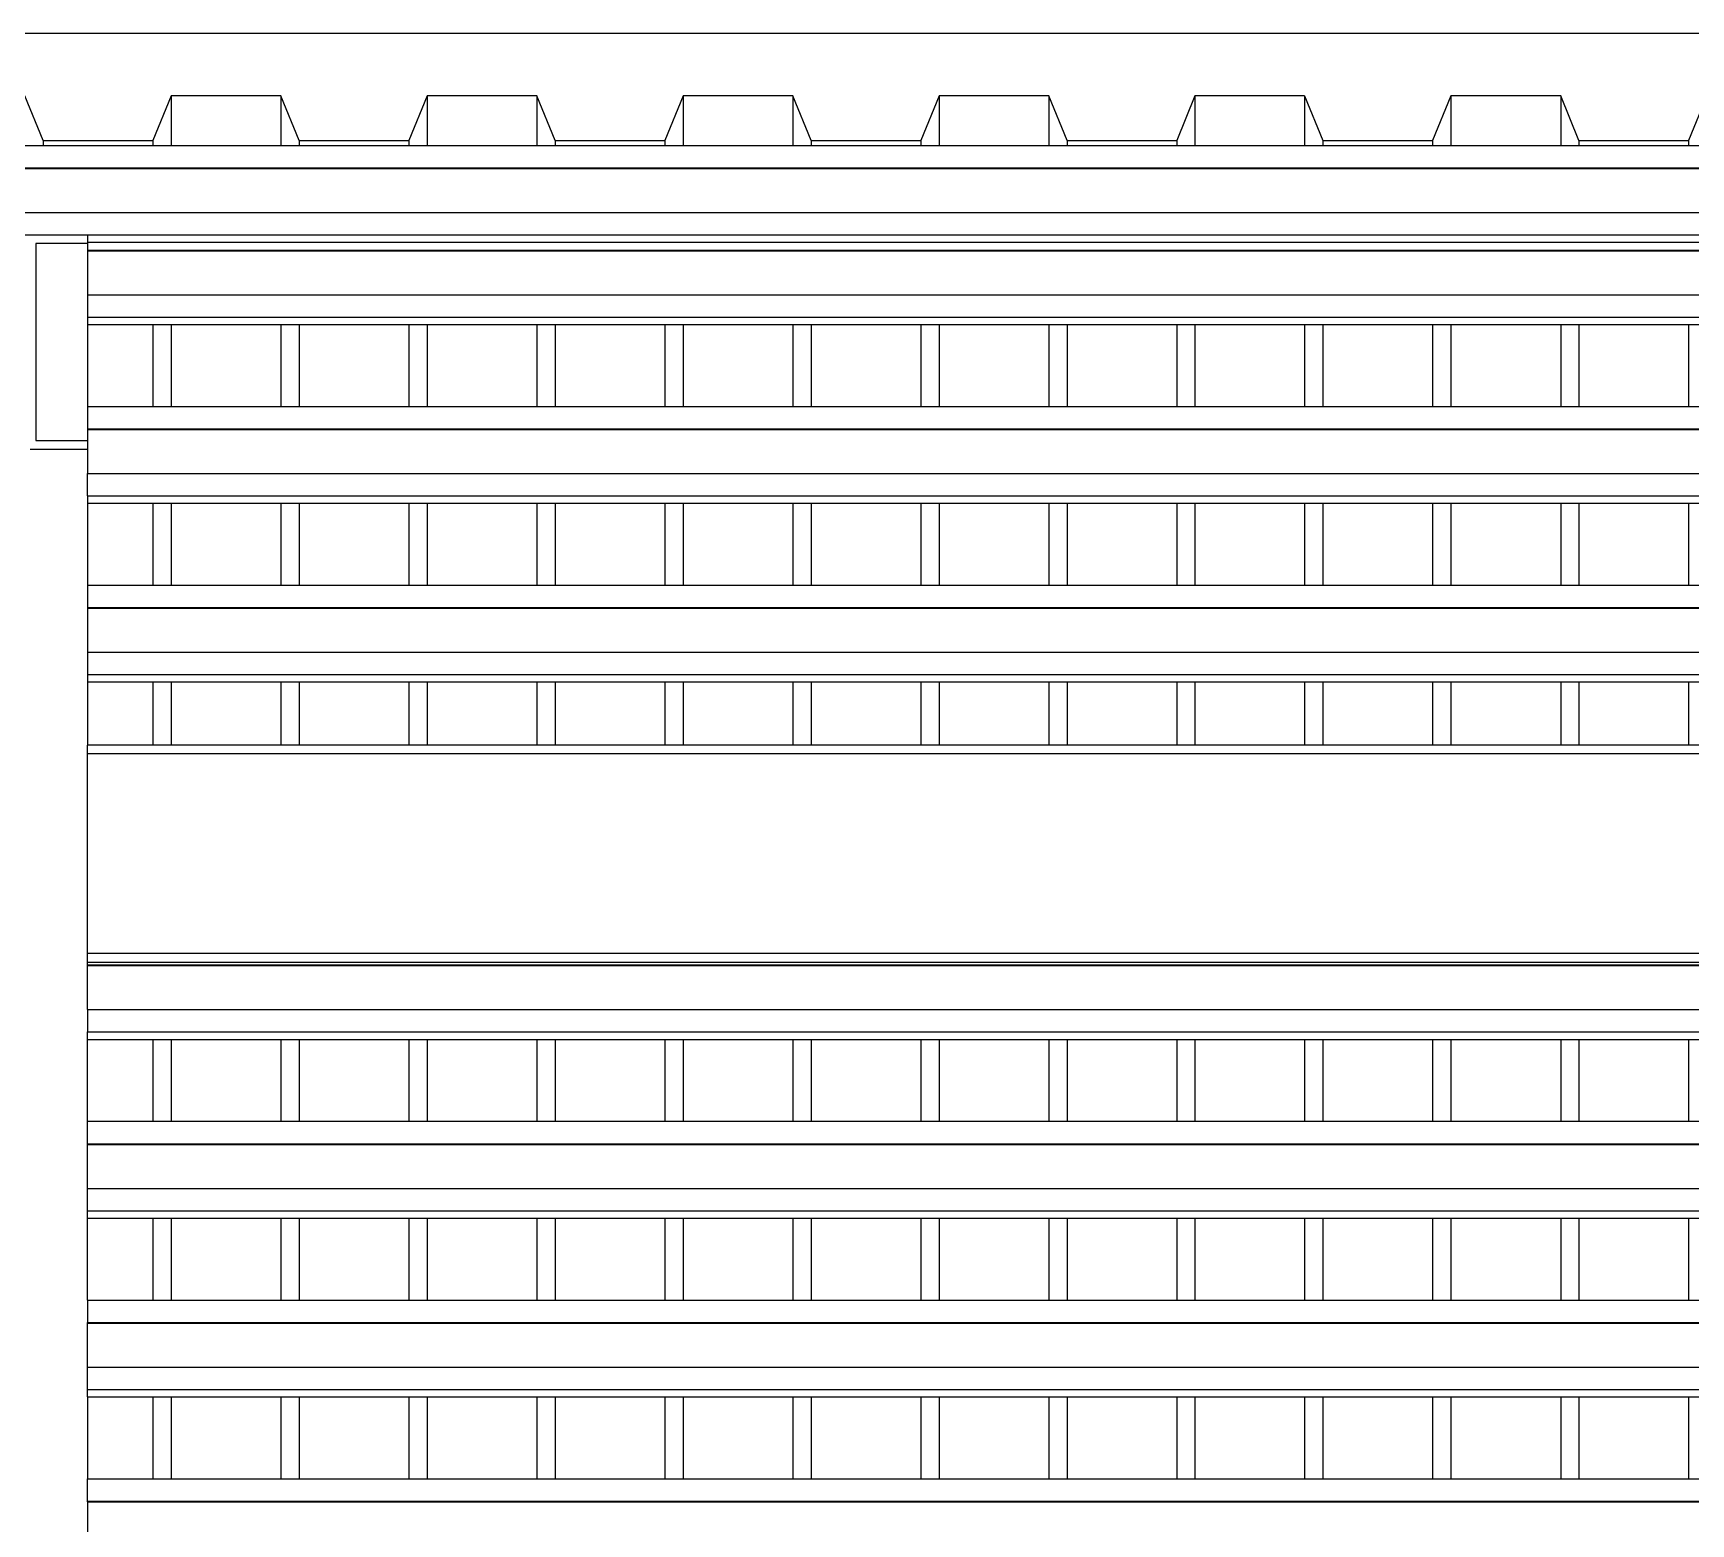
# Model space of a CAD drawing. Extents: x -101 to 101, y -14 to 18.
# Drawn here: x -62.652 to -60.823, y 10.823 to 12.469 of the extents above; entities that cross this region are included whole.
import ezdxf

# ---------------------------------------------------------------- set-up
doc = ezdxf.new("R2010")
doc.units = 0
doc.layers.get('0').update_dxf_attribs({"linetype": 'CONTINUOUS'})

msp = doc.modelspace()

# ---------------------------------------------------------------- linework, layer by layer
for p, q in [((-63.7708, 12.4686), (-60.6643, 12.4686)), ((-62.6412, 12.3502), (-62.6613, 12.3995)), ((-62.5, 12.3995), (-62.5201, 12.3502)), ((-62.5, 12.3995), (-62.5, 12.3446)), ((-62.3789, 12.3995), (-62.5, 12.3995)), ((-62.3789, 12.3995), (-62.3789, 12.3446)), ((-62.3587, 12.3502), (-62.3789, 12.3995)), ((-62.2175, 12.3995), (-62.2377, 12.3502)), ((-62.2175, 12.3995), (-62.2175, 12.3446)), ((-62.0965, 12.3995), (-62.2175, 12.3995)), ((-62.0965, 12.3995), (-62.0965, 12.3446)), ((-62.0763, 12.3502), (-62.0965, 12.3995)), ((-61.9351, 12.3995), (-61.9553, 12.3502)), ((-61.9351, 12.3995), (-61.9351, 12.3446)), ((-61.8141, 12.3995), (-61.9351, 12.3995)), ((-61.8141, 12.3995), (-61.8141, 12.3446)), ((-61.7939, 12.3502), (-61.8141, 12.3995)), ((-61.6527, 12.3995), (-61.6729, 12.3502)), ((-61.6527, 12.3995), (-61.6527, 12.3446)), ((-61.5317, 12.3995), (-61.6527, 12.3995)), ((-61.5317, 12.3995), (-61.5317, 12.3446)), ((-61.5115, 12.3502), (-61.5317, 12.3995)), ((-61.3703, 12.3995), (-61.3905, 12.3502)), ((-61.3703, 12.3995), (-61.3703, 12.3446)), ((-61.2493, 12.3995), (-61.3703, 12.3995)), ((-61.2493, 12.3995), (-61.2493, 12.3446)), ((-61.2493, 12.3995), (-61.2291, 12.3502)), ((-61.0879, 12.3995), (-61.1081, 12.3502)), ((-60.9668, 12.3995), (-61.0879, 12.3995)), ((-61.0879, 12.3995), (-61.0879, 12.3446)), ((-60.9467, 12.3502), (-60.9668, 12.3995)), ((-60.9668, 12.3995), (-60.9668, 12.3446)), ((-60.8055, 12.3995), (-60.8256, 12.3502)), ((-62.6412, 12.3502), (-62.6412, 12.3446)), ((-62.6412, 12.3502), (-62.5201, 12.3502)), ((-62.5201, 12.3502), (-62.5201, 12.3446)), ((-62.3587, 12.3502), (-62.3587, 12.3446)), ((-62.3587, 12.3502), (-62.2377, 12.3502)), ((-62.2377, 12.3502), (-62.2377, 12.3446)), ((-62.0763, 12.3502), (-62.0763, 12.3446)), ((-62.0763, 12.3502), (-61.9553, 12.3502)), ((-61.9553, 12.3502), (-61.9553, 12.3446)), ((-61.7939, 12.3502), (-61.7939, 12.3446)), ((-61.7939, 12.3502), (-61.6729, 12.3502)), ((-61.6729, 12.3502), (-61.6729, 12.3446)), ((-61.5115, 12.3502), (-61.5115, 12.3446)), ((-61.5115, 12.3502), (-61.3905, 12.3502)), ((-61.3905, 12.3502), (-61.3905, 12.3446)), ((-61.2291, 12.3502), (-61.2291, 12.3446)), ((-61.2291, 12.3502), (-61.1081, 12.3502)), ((-61.1081, 12.3502), (-61.1081, 12.3446)), ((-60.9467, 12.3502), (-60.8256, 12.3502)), ((-60.9467, 12.3502), (-60.9467, 12.3446)), ((-60.8256, 12.3502), (-60.8256, 12.3446)), ((-62.6613, 12.3446), (-62.6412, 12.3446)), ((-62.6412, 12.3446), (-62.5201, 12.3446)), ((-62.5201, 12.3446), (-62.5, 12.3446)), ((-62.5, 12.3446), (-62.3789, 12.3446)), ((-62.3789, 12.3446), (-62.3587, 12.3446)), ((-62.3587, 12.3446), (-62.2377, 12.3446)), ((-62.2377, 12.3446), (-62.2175, 12.3446)), ((-62.2175, 12.3446), (-62.0965, 12.3446)), ((-62.0965, 12.3446), (-62.0763, 12.3446)), ((-62.0763, 12.3446), (-61.9553, 12.3446)), ((-61.9553, 12.3446), (-61.9351, 12.3446)), ((-61.9351, 12.3446), (-61.8141, 12.3446)), ((-61.8141, 12.3446), (-61.7939, 12.3446)), ((-61.7939, 12.3446), (-61.6729, 12.3446)), ((-61.6729, 12.3446), (-61.6527, 12.3446)), ((-61.6527, 12.3446), (-61.5317, 12.3446)), ((-61.5317, 12.3446), (-61.5115, 12.3446)), ((-61.5115, 12.3446), (-61.3905, 12.3446)), ((-61.3905, 12.3446), (-61.3703, 12.3446)), ((-61.3703, 12.3446), (-61.2493, 12.3446)), ((-61.2493, 12.3446), (-61.2291, 12.3446)), ((-61.2291, 12.3446), (-61.1081, 12.3446)), ((-61.1081, 12.3446), (-61.0879, 12.3446)), ((-61.0879, 12.3446), (-60.9668, 12.3446)), ((-60.9668, 12.3446), (-60.9467, 12.3446)), ((-60.9467, 12.3446), (-60.8256, 12.3446)), ((-60.8256, 12.3446), (-60.8055, 12.3446)), ((-69.1468, 12.3199), (-51.4623, 12.3199)), ((-69.1468, 12.3191), (-51.4623, 12.3191)), ((-69.1468, 12.2706), (-51.4623, 12.2706)), ((-62.7123, 12.2459), (-62.5923, 12.2459)), ((-62.5923, 12.2459), (-58.9623, 12.2459)), ((-62.5923, 12.2459), (-62.5923, 12.2377)), ((-62.5923, 12.2377), (-58.9623, 12.2377)), ((-62.5923, 12.2377), (-62.5923, 12.2363)), ((-62.5923, 12.2363), (-62.6492, 12.2363)), ((-62.6492, 12.2363), (-62.6492, 12.0189)), ((-62.5923, 12.2363), (-62.5923, 12.2292)), ((-62.5923, 12.2292), (-58.9623, 12.2292)), ((-62.5923, 12.2292), (-62.5923, 12.2284)), ((-62.5923, 12.2284), (-58.9623, 12.2284)), ((-62.5923, 12.2284), (-62.5923, 12.1799)), ((-62.5923, 12.1799), (-58.9623, 12.1799)), ((-62.5923, 12.1799), (-62.5923, 12.1552)), ((-62.5923, 12.1552), (-58.9623, 12.1552)), ((-62.5923, 12.1552), (-62.5923, 12.147)), ((-62.5923, 12.147), (-62.5201, 12.147)), ((-62.5923, 12.147), (-62.5923, 12.0566)), ((-62.5201, 12.147), (-62.5201, 12.0566)), ((-62.5201, 12.147), (-62.5, 12.147)), ((-62.5, 12.147), (-62.5, 12.0566)), ((-62.5, 12.147), (-62.3789, 12.147)), ((-62.3789, 12.147), (-62.3789, 12.0566)), ((-62.3789, 12.147), (-62.3587, 12.147)), ((-62.3587, 12.147), (-62.3587, 12.0566)), ((-62.3587, 12.147), (-62.2377, 12.147)), ((-62.2377, 12.147), (-62.2377, 12.0566)), ((-62.2377, 12.147), (-62.2175, 12.147)), ((-62.2175, 12.147), (-62.2175, 12.0566)), ((-62.2175, 12.147), (-62.0965, 12.147)), ((-62.0965, 12.147), (-62.0965, 12.0566)), ((-62.0965, 12.147), (-62.0763, 12.147)), ((-62.0763, 12.147), (-62.0763, 12.0566)), ((-62.0763, 12.147), (-61.9553, 12.147)), ((-61.9553, 12.147), (-61.9553, 12.0566)), ((-61.9553, 12.147), (-61.9351, 12.147)), ((-61.9351, 12.147), (-61.9351, 12.0566)), ((-61.9351, 12.147), (-61.8141, 12.147)), ((-61.8141, 12.147), (-61.8141, 12.0566)), ((-61.8141, 12.147), (-61.7939, 12.147)), ((-61.7939, 12.147), (-61.7939, 12.0566)), ((-61.7939, 12.147), (-61.6729, 12.147)), ((-61.6729, 12.147), (-61.6729, 12.0566)), ((-61.6729, 12.147), (-61.6527, 12.147)), ((-61.6527, 12.147), (-61.6527, 12.0566)), ((-61.6527, 12.147), (-61.5317, 12.147)), ((-61.5317, 12.147), (-61.5317, 12.0566)), ((-61.5317, 12.147), (-61.5115, 12.147)), ((-61.5115, 12.147), (-61.5115, 12.0566)), ((-61.5115, 12.147), (-61.3905, 12.147)), ((-61.3905, 12.147), (-61.3905, 12.0566)), ((-61.3905, 12.147), (-61.3703, 12.147)), ((-61.3703, 12.147), (-61.3703, 12.0566)), ((-61.3703, 12.147), (-61.2493, 12.147)), ((-61.2493, 12.147), (-61.2493, 12.0566)), ((-61.2493, 12.147), (-61.2291, 12.147)), ((-61.2291, 12.147), (-61.2291, 12.0566)), ((-61.2291, 12.147), (-61.1081, 12.147)), ((-61.1081, 12.147), (-61.1081, 12.0566)), ((-61.1081, 12.147), (-61.0879, 12.147)), ((-61.0879, 12.147), (-61.0879, 12.0566)), ((-61.0879, 12.147), (-60.9668, 12.147)), ((-60.9668, 12.147), (-60.9668, 12.0566)), ((-60.9668, 12.147), (-60.9467, 12.147)), ((-60.9467, 12.147), (-60.9467, 12.0566)), ((-60.9467, 12.147), (-60.8256, 12.147)), ((-60.8256, 12.147), (-60.8256, 12.0566)), ((-60.8256, 12.147), (-60.8055, 12.147)), ((-62.5923, 12.0566), (-62.5201, 12.0566)), ((-62.5923, 12.0566), (-62.5923, 12.0319)), ((-62.5201, 12.0566), (-62.5, 12.0566)), ((-62.5, 12.0566), (-62.3789, 12.0566)), ((-62.3789, 12.0566), (-62.3587, 12.0566)), ((-62.3587, 12.0566), (-62.2377, 12.0566)), ((-62.2377, 12.0566), (-62.2175, 12.0566)), ((-62.2175, 12.0566), (-62.0965, 12.0566)), ((-62.0965, 12.0566), (-62.0763, 12.0566)), ((-62.0763, 12.0566), (-61.9553, 12.0566)), ((-61.9553, 12.0566), (-61.9351, 12.0566)), ((-61.9351, 12.0566), (-61.8141, 12.0566)), ((-61.8141, 12.0566), (-61.7939, 12.0566)), ((-61.7939, 12.0566), (-61.6729, 12.0566)), ((-61.6729, 12.0566), (-61.6527, 12.0566)), ((-61.6527, 12.0566), (-61.5317, 12.0566)), ((-61.5317, 12.0566), (-61.5115, 12.0566)), ((-61.5115, 12.0566), (-61.3905, 12.0566)), ((-61.3905, 12.0566), (-61.3703, 12.0566)), ((-61.3703, 12.0566), (-61.2493, 12.0566)), ((-61.2493, 12.0566), (-61.2291, 12.0566)), ((-61.2291, 12.0566), (-61.1081, 12.0566)), ((-61.1081, 12.0566), (-61.0879, 12.0566)), ((-61.0879, 12.0566), (-60.9668, 12.0566)), ((-60.9668, 12.0566), (-60.9467, 12.0566)), ((-60.9467, 12.0566), (-60.8256, 12.0566)), ((-60.8256, 12.0566), (-60.8055, 12.0566)), ((-62.6492, 12.0189), (-62.5923, 12.0189)), ((-62.5923, 12.0319), (-58.9623, 12.0319)), ((-62.5923, 12.0319), (-62.5923, 12.0311)), ((-62.5923, 12.0311), (-58.9623, 12.0311)), ((-62.5923, 12.0311), (-62.5923, 12.0189)), ((-62.5923, 12.0189), (-62.5923, 12.0092)), ((-62.6492, 12.0092), (-62.6554, 12.0092)), ((-62.6492, 12.0089), (-62.6554, 12.0089)), ((-62.6492, 12.0092), (-62.6492, 12.0089)), ((-62.5923, 12.0092), (-62.6492, 12.0092)), ((-62.5923, 12.0089), (-62.6492, 12.0089)), ((-62.5923, 12.0092), (-62.5923, 12.0089)), ((-62.5923, 12.0089), (-62.5923, 12.009)), ((-62.5923, 12.0089), (-62.5923, 11.9826)), ((-62.5923, 11.9826), (-58.9623, 11.9826)), ((-62.5923, 11.9579), (-62.5923, 11.9826)), ((-62.5923, 11.9579), (-58.9623, 11.9579)), ((-62.5923, 11.9579), (-62.5923, 11.9497)), ((-62.5923, 11.9497), (-62.5201, 11.9497)), ((-62.5923, 11.9497), (-62.5923, 11.8593)), ((-62.5201, 11.9497), (-62.5201, 11.8593)), ((-62.5201, 11.9497), (-62.5, 11.9497)), ((-62.5, 11.9497), (-62.5, 11.8593)), ((-62.5, 11.9497), (-62.3789, 11.9497)), ((-62.3789, 11.9497), (-62.3789, 11.8593)), ((-62.3789, 11.9497), (-62.3587, 11.9497)), ((-62.3587, 11.9497), (-62.3587, 11.8593)), ((-62.3587, 11.9497), (-62.2377, 11.9497)), ((-62.2377, 11.9497), (-62.2377, 11.8593)), ((-62.2377, 11.9497), (-62.2175, 11.9497)), ((-62.2175, 11.9497), (-62.2175, 11.8593)), ((-62.2175, 11.9497), (-62.0965, 11.9497)), ((-62.0965, 11.9497), (-62.0965, 11.8593)), ((-62.0965, 11.9497), (-62.0763, 11.9497)), ((-62.0763, 11.9497), (-62.0763, 11.8593)), ((-62.0763, 11.9497), (-61.9553, 11.9497)), ((-61.9553, 11.9497), (-61.9553, 11.8593)), ((-61.9553, 11.9497), (-61.9351, 11.9497)), ((-61.9351, 11.9497), (-61.9351, 11.8593)), ((-61.9351, 11.9497), (-61.8141, 11.9497)), ((-61.8141, 11.9497), (-61.8141, 11.8593)), ((-61.8141, 11.9497), (-61.7939, 11.9497)), ((-61.7939, 11.9497), (-61.7939, 11.8593)), ((-61.7939, 11.9497), (-61.6729, 11.9497)), ((-61.6729, 11.9497), (-61.6729, 11.8593)), ((-61.6729, 11.9497), (-61.6527, 11.9497)), ((-61.6527, 11.9497), (-61.6527, 11.8593)), ((-61.6527, 11.9497), (-61.5317, 11.9497)), ((-61.5317, 11.9497), (-61.5317, 11.8593)), ((-61.5317, 11.9497), (-61.5115, 11.9497)), ((-61.5115, 11.9497), (-61.5115, 11.8593)), ((-61.5115, 11.9497), (-61.3905, 11.9497)), ((-61.3905, 11.9497), (-61.3905, 11.8593)), ((-61.3905, 11.9497), (-61.3703, 11.9497)), ((-61.3703, 11.9497), (-61.3703, 11.8593)), ((-61.3703, 11.9497), (-61.2493, 11.9497)), ((-61.2493, 11.9497), (-61.2493, 11.8593)), ((-61.2493, 11.9497), (-61.2291, 11.9497)), ((-61.2291, 11.9497), (-61.2291, 11.8593)), ((-61.2291, 11.9497), (-61.1081, 11.9497)), ((-61.1081, 11.9497), (-61.1081, 11.8593)), ((-61.1081, 11.9497), (-61.0879, 11.9497)), ((-61.0879, 11.9497), (-61.0879, 11.8593)), ((-61.0879, 11.9497), (-60.9668, 11.9497)), ((-60.9668, 11.9497), (-60.9668, 11.8593)), ((-60.9668, 11.9497), (-60.9467, 11.9497)), ((-60.9467, 11.9497), (-60.9467, 11.8593)), ((-60.9467, 11.9497), (-60.8256, 11.9497)), ((-60.8256, 11.9497), (-60.8256, 11.8593)), ((-60.8256, 11.9497), (-60.8055, 11.9497)), ((-62.5923, 11.8593), (-62.5201, 11.8593)), ((-62.5923, 11.8593), (-62.5923, 11.8346)), ((-62.5201, 11.8593), (-62.5, 11.8593)), ((-62.5, 11.8593), (-62.3789, 11.8593)), ((-62.3789, 11.8593), (-62.3587, 11.8593)), ((-62.3587, 11.8593), (-62.2377, 11.8593)), ((-62.2377, 11.8593), (-62.2175, 11.8593)), ((-62.2175, 11.8593), (-62.0965, 11.8593)), ((-62.0965, 11.8593), (-62.0763, 11.8593)), ((-62.0763, 11.8593), (-61.9553, 11.8593)), ((-61.9553, 11.8593), (-61.9351, 11.8593)), ((-61.9351, 11.8593), (-61.8141, 11.8593)), ((-61.8141, 11.8593), (-61.7939, 11.8593)), ((-61.7939, 11.8593), (-61.6729, 11.8593)), ((-61.6729, 11.8593), (-61.6527, 11.8593)), ((-61.6527, 11.8593), (-61.5317, 11.8593)), ((-61.5317, 11.8593), (-61.5115, 11.8593)), ((-61.5115, 11.8593), (-61.3905, 11.8593)), ((-61.3905, 11.8593), (-61.3703, 11.8593)), ((-61.3703, 11.8593), (-61.2493, 11.8593)), ((-61.2493, 11.8593), (-61.2291, 11.8593)), ((-61.2291, 11.8593), (-61.1081, 11.8593)), ((-61.1081, 11.8593), (-61.0879, 11.8593)), ((-61.0879, 11.8593), (-60.9668, 11.8593)), ((-60.9668, 11.8593), (-60.9467, 11.8593)), ((-60.9467, 11.8593), (-60.8256, 11.8593)), ((-60.8256, 11.8593), (-60.8055, 11.8593)), ((-62.5923, 11.8346), (-58.9623, 11.8346)), ((-62.5923, 11.8346), (-62.5923, 11.8338)), ((-62.5923, 11.8338), (-58.9623, 11.8338)), ((-62.5923, 11.8338), (-62.5923, 11.7853)), ((-62.5923, 11.7853), (-58.9623, 11.7853)), ((-62.5923, 11.7853), (-62.5923, 11.7607)), ((-62.5923, 11.7607), (-58.9623, 11.7607)), ((-62.5923, 11.7607), (-62.5923, 11.7524)), ((-62.5923, 11.7524), (-62.5201, 11.7524)), ((-62.5923, 11.7524), (-62.5923, 11.6828)), ((-62.5201, 11.7524), (-62.5201, 11.6828)), ((-62.5201, 11.7524), (-62.5, 11.7524)), ((-62.5, 11.7524), (-62.5, 11.6828)), ((-62.5, 11.7524), (-62.3789, 11.7524)), ((-62.3789, 11.7524), (-62.3789, 11.6828)), ((-62.3789, 11.7524), (-62.3587, 11.7524)), ((-62.3587, 11.7524), (-62.3587, 11.6828)), ((-62.3587, 11.7524), (-62.2377, 11.7524)), ((-62.2377, 11.7524), (-62.2377, 11.6828)), ((-62.2377, 11.7524), (-62.2175, 11.7524)), ((-62.2175, 11.7524), (-62.2175, 11.6828)), ((-62.2175, 11.7524), (-62.0965, 11.7524)), ((-62.0965, 11.7524), (-62.0965, 11.6828)), ((-62.0965, 11.7524), (-62.0763, 11.7524)), ((-62.0763, 11.7524), (-62.0763, 11.6828)), ((-62.0763, 11.7524), (-61.9553, 11.7524)), ((-61.9553, 11.7524), (-61.9553, 11.6828)), ((-61.9553, 11.7524), (-61.9351, 11.7524)), ((-61.9351, 11.7524), (-61.9351, 11.6828)), ((-61.9351, 11.7524), (-61.8141, 11.7524)), ((-61.8141, 11.7524), (-61.8141, 11.6828)), ((-61.8141, 11.7524), (-61.7939, 11.7524)), ((-61.7939, 11.7524), (-61.7939, 11.6828)), ((-61.7939, 11.7524), (-61.6729, 11.7524)), ((-61.6729, 11.7524), (-61.6729, 11.6828)), ((-61.6729, 11.7524), (-61.6527, 11.7524)), ((-61.6527, 11.7524), (-61.6527, 11.6828)), ((-61.6527, 11.7524), (-61.5317, 11.7524)), ((-61.5317, 11.7524), (-61.5317, 11.6828)), ((-61.5317, 11.7524), (-61.5115, 11.7524)), ((-61.5115, 11.7524), (-61.5115, 11.6828)), ((-61.5115, 11.7524), (-61.3905, 11.7524)), ((-61.3905, 11.7524), (-61.3905, 11.6828)), ((-61.3905, 11.7524), (-61.3703, 11.7524)), ((-61.3703, 11.7524), (-61.3703, 11.6828)), ((-61.3703, 11.7524), (-61.2493, 11.7524)), ((-61.2493, 11.7524), (-61.2493, 11.6828)), ((-61.2493, 11.7524), (-61.2291, 11.7524)), ((-61.2291, 11.7524), (-61.2291, 11.6828)), ((-61.2291, 11.7524), (-61.1081, 11.7524)), ((-61.1081, 11.7524), (-61.1081, 11.6828)), ((-61.1081, 11.7524), (-61.0879, 11.7524)), ((-61.0879, 11.7524), (-61.0879, 11.6828)), ((-61.0879, 11.7524), (-60.9668, 11.7524)), ((-60.9668, 11.7524), (-60.9668, 11.6828)), ((-60.9668, 11.7524), (-60.9467, 11.7524)), ((-60.9467, 11.7524), (-60.9467, 11.6828)), ((-60.9467, 11.7524), (-60.8256, 11.7524)), ((-60.8256, 11.7524), (-60.8256, 11.6828)), ((-60.8256, 11.7524), (-60.8055, 11.7524)), ((-62.5201, 11.6828), (-62.5923, 11.6828)), ((-62.5923, 11.673), (-62.5923, 11.6828)), ((-58.9623, 11.673), (-62.5923, 11.673)), ((-62.5923, 11.4526), (-62.5923, 11.673)), ((-62.5, 11.6828), (-62.5201, 11.6828)), ((-62.3789, 11.6828), (-62.5, 11.6828)), ((-62.3587, 11.6828), (-62.3789, 11.6828)), ((-62.2377, 11.6828), (-62.3587, 11.6828)), ((-62.2175, 11.6828), (-62.2377, 11.6828)), ((-62.0965, 11.6828), (-62.2175, 11.6828)), ((-62.0763, 11.6828), (-62.0965, 11.6828)), ((-61.9553, 11.6828), (-62.0763, 11.6828)), ((-61.9351, 11.6828), (-61.9553, 11.6828)), ((-61.8141, 11.6828), (-61.9351, 11.6828)), ((-61.7939, 11.6828), (-61.8141, 11.6828)), ((-61.6729, 11.6828), (-61.7939, 11.6828)), ((-61.6527, 11.6828), (-61.6729, 11.6828)), ((-61.5317, 11.6828), (-61.6527, 11.6828)), ((-61.5115, 11.6828), (-61.5317, 11.6828)), ((-61.3905, 11.6828), (-61.5115, 11.6828)), ((-61.3703, 11.6828), (-61.3905, 11.6828)), ((-61.2493, 11.6828), (-61.3703, 11.6828)), ((-61.2291, 11.6828), (-61.2493, 11.6828)), ((-61.1081, 11.6828), (-61.2291, 11.6828)), ((-61.0879, 11.6828), (-61.1081, 11.6828)), ((-60.9668, 11.6828), (-61.0879, 11.6828)), ((-60.9467, 11.6828), (-60.9668, 11.6828)), ((-60.8256, 11.6828), (-60.9467, 11.6828)), ((-60.8055, 11.6828), (-60.8256, 11.6828)), ((-58.9623, 11.4526), (-62.5923, 11.4526)), ((-62.5923, 11.4428), (-62.5923, 11.4526)), ((-58.9623, 11.4428), (-62.5923, 11.4428)), ((-62.5923, 11.4401), (-62.5923, 11.4428)), ((-62.5923, 11.4401), (-58.9623, 11.4401)), ((-62.5923, 11.4393), (-62.5923, 11.4401)), ((-62.5923, 11.4393), (-58.9623, 11.4393)), ((-62.5923, 11.3908), (-62.5923, 11.4393)), ((-62.5923, 11.3908), (-58.9623, 11.3908)), ((-62.5923, 11.3908), (-62.5923, 11.3661)), ((-62.5923, 11.3661), (-58.9623, 11.3661)), ((-62.5923, 11.3579), (-62.5923, 11.3661)), ((-62.5923, 11.3579), (-62.5201, 11.3579)), ((-62.5923, 11.2675), (-62.5923, 11.3579)), ((-62.5201, 11.3579), (-62.5201, 11.2675)), ((-62.5201, 11.3579), (-62.5, 11.3579)), ((-62.5, 11.3579), (-62.5, 11.2675)), ((-62.5, 11.3579), (-62.3789, 11.3579)), ((-62.3789, 11.3579), (-62.3789, 11.2675)), ((-62.3789, 11.3579), (-62.3587, 11.3579)), ((-62.3587, 11.3579), (-62.3587, 11.2675)), ((-62.3587, 11.3579), (-62.2377, 11.3579)), ((-62.2377, 11.3579), (-62.2377, 11.2675)), ((-62.2377, 11.3579), (-62.2175, 11.3579)), ((-62.2175, 11.3579), (-62.2175, 11.2675)), ((-62.2175, 11.3579), (-62.0965, 11.3579)), ((-62.0965, 11.3579), (-62.0965, 11.2675)), ((-62.0965, 11.3579), (-62.0763, 11.3579)), ((-62.0763, 11.3579), (-62.0763, 11.2675)), ((-62.0763, 11.3579), (-61.9553, 11.3579)), ((-61.9553, 11.3579), (-61.9553, 11.2675)), ((-61.9553, 11.3579), (-61.9351, 11.3579)), ((-61.9351, 11.3579), (-61.9351, 11.2675)), ((-61.9351, 11.3579), (-61.8141, 11.3579)), ((-61.8141, 11.3579), (-61.8141, 11.2675)), ((-61.8141, 11.3579), (-61.7939, 11.3579)), ((-61.7939, 11.3579), (-61.7939, 11.2675)), ((-61.7939, 11.3579), (-61.6729, 11.3579)), ((-61.6729, 11.3579), (-61.6729, 11.2675)), ((-61.6729, 11.3579), (-61.6527, 11.3579)), ((-61.6527, 11.3579), (-61.6527, 11.2675)), ((-61.6527, 11.3579), (-61.5317, 11.3579)), ((-61.5317, 11.3579), (-61.5317, 11.2675)), ((-61.5317, 11.3579), (-61.5115, 11.3579)), ((-61.5115, 11.3579), (-61.5115, 11.2675)), ((-61.5115, 11.3579), (-61.3905, 11.3579)), ((-61.3905, 11.3579), (-61.3905, 11.2675)), ((-61.3905, 11.3579), (-61.3703, 11.3579)), ((-61.3703, 11.3579), (-61.3703, 11.2675)), ((-61.3703, 11.3579), (-61.2493, 11.3579)), ((-61.2493, 11.3579), (-61.2493, 11.2675)), ((-61.2493, 11.3579), (-61.2291, 11.3579)), ((-61.2291, 11.3579), (-61.2291, 11.2675)), ((-61.2291, 11.3579), (-61.1081, 11.3579)), ((-61.1081, 11.3579), (-61.1081, 11.2675)), ((-61.1081, 11.3579), (-61.0879, 11.3579)), ((-61.0879, 11.3579), (-61.0879, 11.2675)), ((-61.0879, 11.3579), (-60.9668, 11.3579)), ((-60.9668, 11.3579), (-60.9668, 11.2675)), ((-60.9668, 11.3579), (-60.9467, 11.3579)), ((-60.9467, 11.3579), (-60.9467, 11.2675)), ((-60.9467, 11.3579), (-60.8256, 11.3579)), ((-60.8256, 11.3579), (-60.8256, 11.2675)), ((-60.8256, 11.3579), (-60.8055, 11.3579)), ((-62.5923, 11.2675), (-62.5201, 11.2675)), ((-62.5923, 11.2428), (-62.5923, 11.2675)), ((-62.5201, 11.2675), (-62.5, 11.2675)), ((-62.5, 11.2675), (-62.3789, 11.2675)), ((-62.3789, 11.2675), (-62.3587, 11.2675)), ((-62.3587, 11.2675), (-62.2377, 11.2675)), ((-62.2377, 11.2675), (-62.2175, 11.2675)), ((-62.2175, 11.2675), (-62.0965, 11.2675)), ((-62.0965, 11.2675), (-62.0763, 11.2675)), ((-62.0763, 11.2675), (-61.9553, 11.2675)), ((-61.9553, 11.2675), (-61.9351, 11.2675)), ((-61.9351, 11.2675), (-61.8141, 11.2675)), ((-61.8141, 11.2675), (-61.7939, 11.2675)), ((-61.7939, 11.2675), (-61.6729, 11.2675)), ((-61.6729, 11.2675), (-61.6527, 11.2675)), ((-61.6527, 11.2675), (-61.5317, 11.2675)), ((-61.5317, 11.2675), (-61.5115, 11.2675)), ((-61.5115, 11.2675), (-61.3905, 11.2675)), ((-61.3905, 11.2675), (-61.3703, 11.2675)), ((-61.3703, 11.2675), (-61.2493, 11.2675)), ((-61.2493, 11.2675), (-61.2291, 11.2675)), ((-61.2291, 11.2675), (-61.1081, 11.2675)), ((-61.1081, 11.2675), (-61.0879, 11.2675)), ((-61.0879, 11.2675), (-60.9668, 11.2675)), ((-60.9668, 11.2675), (-60.9467, 11.2675)), ((-60.9467, 11.2675), (-60.8256, 11.2675)), ((-60.8256, 11.2675), (-60.8055, 11.2675)), ((-62.5923, 11.2428), (-58.9623, 11.2428)), ((-62.5923, 11.242), (-62.5923, 11.2428)), ((-62.5923, 11.242), (-58.9623, 11.242)), ((-62.5923, 11.1935), (-62.5923, 11.242)), ((-62.5923, 11.1935), (-58.9623, 11.1935)), ((-62.5923, 11.1688), (-62.5923, 11.1935)), ((-62.5923, 11.1688), (-58.9623, 11.1688)), ((-62.5923, 11.1606), (-62.5923, 11.1688)), ((-62.5923, 11.1606), (-62.5201, 11.1606)), ((-62.5923, 11.0702), (-62.5923, 11.1606)), ((-62.5201, 11.1606), (-62.5201, 11.0702)), ((-62.5201, 11.1606), (-62.5, 11.1606)), ((-62.5, 11.1606), (-62.5, 11.0702)), ((-62.5, 11.1606), (-62.3789, 11.1606)), ((-62.3789, 11.1606), (-62.3789, 11.0702)), ((-62.3789, 11.1606), (-62.3587, 11.1606)), ((-62.3587, 11.1606), (-62.3587, 11.0702)), ((-62.3587, 11.1606), (-62.2377, 11.1606)), ((-62.2377, 11.1606), (-62.2377, 11.0702)), ((-62.2377, 11.1606), (-62.2175, 11.1606)), ((-62.2175, 11.1606), (-62.2175, 11.0702)), ((-62.2175, 11.1606), (-62.0965, 11.1606)), ((-62.0965, 11.1606), (-62.0965, 11.0702)), ((-62.0965, 11.1606), (-62.0763, 11.1606)), ((-62.0763, 11.1606), (-62.0763, 11.0702)), ((-62.0763, 11.1606), (-61.9553, 11.1606)), ((-61.9553, 11.1606), (-61.9553, 11.0702)), ((-61.9553, 11.1606), (-61.9351, 11.1606)), ((-61.9351, 11.1606), (-61.9351, 11.0702)), ((-61.9351, 11.1606), (-61.8141, 11.1606)), ((-61.8141, 11.1606), (-61.8141, 11.0702)), ((-61.8141, 11.1606), (-61.7939, 11.1606)), ((-61.7939, 11.1606), (-61.7939, 11.0702)), ((-61.7939, 11.1606), (-61.6729, 11.1606)), ((-61.6729, 11.1606), (-61.6729, 11.0702)), ((-61.6729, 11.1606), (-61.6527, 11.1606)), ((-61.6527, 11.1606), (-61.6527, 11.0702)), ((-61.6527, 11.1606), (-61.5317, 11.1606)), ((-61.5317, 11.1606), (-61.5317, 11.0702)), ((-61.5317, 11.1606), (-61.5115, 11.1606)), ((-61.5115, 11.1606), (-61.5115, 11.0702)), ((-61.5115, 11.1606), (-61.3905, 11.1606)), ((-61.3905, 11.1606), (-61.3905, 11.0702)), ((-61.3905, 11.1606), (-61.3703, 11.1606)), ((-61.3703, 11.1606), (-61.3703, 11.0702)), ((-61.3703, 11.1606), (-61.2493, 11.1606)), ((-61.2493, 11.1606), (-61.2493, 11.0702)), ((-61.2493, 11.1606), (-61.2291, 11.1606)), ((-61.2291, 11.1606), (-61.2291, 11.0702)), ((-61.2291, 11.1606), (-61.1081, 11.1606)), ((-61.1081, 11.1606), (-61.1081, 11.0702)), ((-61.1081, 11.1606), (-61.0879, 11.1606)), ((-61.0879, 11.1606), (-61.0879, 11.0702)), ((-61.0879, 11.1606), (-60.9668, 11.1606)), ((-60.9668, 11.1606), (-60.9668, 11.0702)), ((-60.9668, 11.1606), (-60.9467, 11.1606)), ((-60.9467, 11.1606), (-60.9467, 11.0702)), ((-60.9467, 11.1606), (-60.8256, 11.1606)), ((-60.8256, 11.1606), (-60.8256, 11.0702)), ((-60.8256, 11.1606), (-60.8055, 11.1606)), ((-62.5923, 11.0702), (-62.5201, 11.0702)), ((-62.5923, 11.0702), (-62.5923, 11.0455)), ((-62.5201, 11.0702), (-62.5, 11.0702)), ((-62.5, 11.0702), (-62.3789, 11.0702)), ((-62.3789, 11.0702), (-62.3587, 11.0702)), ((-62.3587, 11.0702), (-62.2377, 11.0702)), ((-62.2377, 11.0702), (-62.2175, 11.0702)), ((-62.2175, 11.0702), (-62.0965, 11.0702)), ((-62.0965, 11.0702), (-62.0763, 11.0702)), ((-62.0763, 11.0702), (-61.9553, 11.0702)), ((-61.9553, 11.0702), (-61.9351, 11.0702)), ((-61.9351, 11.0702), (-61.8141, 11.0702)), ((-61.8141, 11.0702), (-61.7939, 11.0702)), ((-61.7939, 11.0702), (-61.6729, 11.0702)), ((-61.6729, 11.0702), (-61.6527, 11.0702)), ((-61.6527, 11.0702), (-61.5317, 11.0702)), ((-61.5317, 11.0702), (-61.5115, 11.0702)), ((-61.5115, 11.0702), (-61.3905, 11.0702)), ((-61.3905, 11.0702), (-61.3703, 11.0702)), ((-61.3703, 11.0702), (-61.2493, 11.0702)), ((-61.2493, 11.0702), (-61.2291, 11.0702)), ((-61.2291, 11.0702), (-61.1081, 11.0702)), ((-61.1081, 11.0702), (-61.0879, 11.0702)), ((-61.0879, 11.0702), (-60.9668, 11.0702)), ((-60.9668, 11.0702), (-60.9467, 11.0702)), ((-60.9467, 11.0702), (-60.8256, 11.0702)), ((-60.8256, 11.0702), (-60.8055, 11.0702)), ((-62.5923, 11.0455), (-58.9623, 11.0455)), ((-62.5923, 11.0447), (-62.5923, 11.0455)), ((-62.5923, 11.0447), (-58.9623, 11.0447)), ((-62.5923, 10.9962), (-62.5923, 11.0447)), ((-62.5923, 10.9962), (-58.9623, 10.9962)), ((-62.5923, 10.9715), (-62.5923, 10.9962)), ((-62.5923, 10.9715), (-58.9623, 10.9715)), ((-62.5923, 10.9633), (-62.5923, 10.9715)), ((-62.5923, 10.9633), (-62.5201, 10.9633)), ((-62.5923, 10.9633), (-62.5923, 10.8729)), ((-62.5201, 10.9633), (-62.5201, 10.8729)), ((-62.5201, 10.9633), (-62.5, 10.9633)), ((-62.5, 10.9633), (-62.5, 10.8729)), ((-62.5, 10.9633), (-62.3789, 10.9633)), ((-62.3789, 10.9633), (-62.3789, 10.8729)), ((-62.3789, 10.9633), (-62.3587, 10.9633)), ((-62.3587, 10.9633), (-62.3587, 10.8729)), ((-62.3587, 10.9633), (-62.2377, 10.9633)), ((-62.2377, 10.9633), (-62.2377, 10.8729)), ((-62.2377, 10.9633), (-62.2175, 10.9633)), ((-62.2175, 10.9633), (-62.2175, 10.8729)), ((-62.2175, 10.9633), (-62.0965, 10.9633)), ((-62.0965, 10.9633), (-62.0965, 10.8729)), ((-62.0965, 10.9633), (-62.0763, 10.9633)), ((-62.0763, 10.9633), (-62.0763, 10.8729)), ((-62.0763, 10.9633), (-61.9553, 10.9633)), ((-61.9553, 10.9633), (-61.9553, 10.8729)), ((-61.9553, 10.9633), (-61.9351, 10.9633)), ((-61.9351, 10.9633), (-61.9351, 10.8729)), ((-61.9351, 10.9633), (-61.8141, 10.9633)), ((-61.8141, 10.9633), (-61.8141, 10.8729)), ((-61.8141, 10.9633), (-61.7939, 10.9633)), ((-61.7939, 10.9633), (-61.7939, 10.8729)), ((-61.7939, 10.9633), (-61.6729, 10.9633)), ((-61.6729, 10.9633), (-61.6729, 10.8729)), ((-61.6729, 10.9633), (-61.6527, 10.9633)), ((-61.6527, 10.9633), (-61.6527, 10.8729)), ((-61.6527, 10.9633), (-61.5317, 10.9633)), ((-61.5317, 10.9633), (-61.5317, 10.8729)), ((-61.5317, 10.9633), (-61.5115, 10.9633)), ((-61.5115, 10.9633), (-61.5115, 10.8729)), ((-61.5115, 10.9633), (-61.3905, 10.9633)), ((-61.3905, 10.9633), (-61.3905, 10.8729)), ((-61.3905, 10.9633), (-61.3703, 10.9633)), ((-61.3703, 10.9633), (-61.3703, 10.8729)), ((-61.3703, 10.9633), (-61.2493, 10.9633)), ((-61.2493, 10.9633), (-61.2493, 10.8729)), ((-61.2493, 10.9633), (-61.2291, 10.9633)), ((-61.2291, 10.9633), (-61.2291, 10.8729)), ((-61.2291, 10.9633), (-61.1081, 10.9633)), ((-61.1081, 10.9633), (-61.1081, 10.8729)), ((-61.1081, 10.9633), (-61.0879, 10.9633)), ((-61.0879, 10.9633), (-61.0879, 10.8729)), ((-61.0879, 10.9633), (-60.9668, 10.9633)), ((-60.9668, 10.9633), (-60.9668, 10.8729)), ((-60.9668, 10.9633), (-60.9467, 10.9633)), ((-60.9467, 10.9633), (-60.9467, 10.8729)), ((-60.9467, 10.9633), (-60.8256, 10.9633)), ((-60.8256, 10.9633), (-60.8256, 10.8729)), ((-60.8256, 10.9633), (-60.8055, 10.9633)), ((-62.5923, 10.8729), (-62.5201, 10.8729)), ((-62.5923, 10.8482), (-62.5923, 10.8729)), ((-62.5201, 10.8729), (-62.5, 10.8729)), ((-62.5, 10.8729), (-62.3789, 10.8729)), ((-62.3789, 10.8729), (-62.3587, 10.8729)), ((-62.3587, 10.8729), (-62.2377, 10.8729)), ((-62.2377, 10.8729), (-62.2175, 10.8729)), ((-62.2175, 10.8729), (-62.0965, 10.8729)), ((-62.0965, 10.8729), (-62.0763, 10.8729)), ((-62.0763, 10.8729), (-61.9553, 10.8729)), ((-61.9553, 10.8729), (-61.9351, 10.8729)), ((-61.9351, 10.8729), (-61.8141, 10.8729)), ((-61.8141, 10.8729), (-61.7939, 10.8729)), ((-61.7939, 10.8729), (-61.6729, 10.8729)), ((-61.6729, 10.8729), (-61.6527, 10.8729)), ((-61.6527, 10.8729), (-61.5317, 10.8729)), ((-61.5317, 10.8729), (-61.5115, 10.8729)), ((-61.5115, 10.8729), (-61.3905, 10.8729)), ((-61.3905, 10.8729), (-61.3703, 10.8729)), ((-61.3703, 10.8729), (-61.2493, 10.8729)), ((-61.2493, 10.8729), (-61.2291, 10.8729)), ((-61.2291, 10.8729), (-61.1081, 10.8729)), ((-61.1081, 10.8729), (-61.0879, 10.8729)), ((-61.0879, 10.8729), (-60.9668, 10.8729)), ((-60.9668, 10.8729), (-60.9467, 10.8729)), ((-60.9467, 10.8729), (-60.8256, 10.8729)), ((-60.8256, 10.8729), (-60.8055, 10.8729)), ((-62.5923, 10.8482), (-58.9623, 10.8482)), ((-62.5923, 10.8474), (-62.5923, 10.8482)), ((-62.5923, 10.8474), (-58.9623, 10.8474)), ((-62.5923, 10.8474), (-62.5923, 10.7989))]:
    msp.add_line(p, q)

doc.saveas('drawing.dxf')
